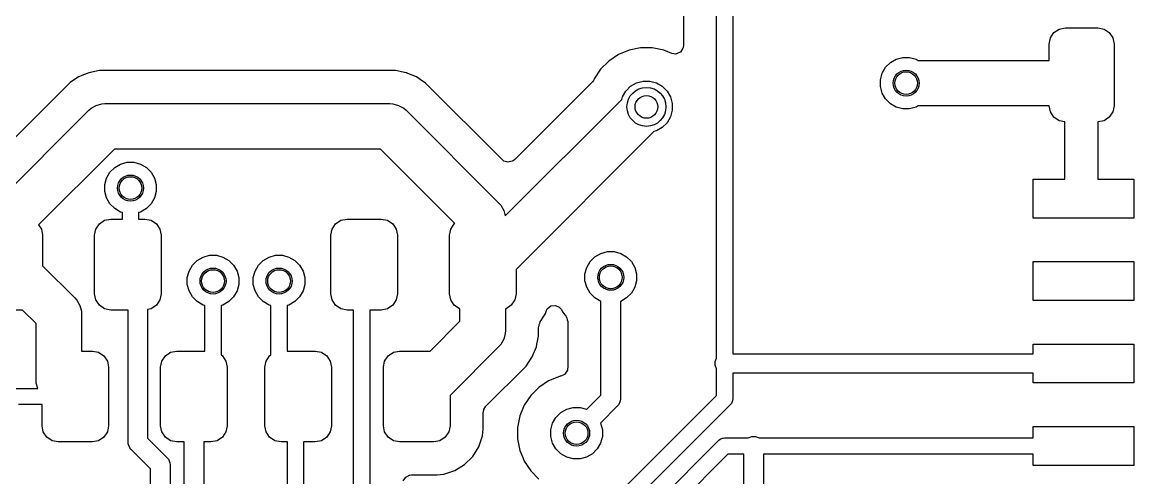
# Model space of a CAD drawing. Header units: inches. Extents: x -2.18 to 1.8, y 0.44 to 2.81.
# Drawn here: x -0.296 to 0.378, y 2.126 to 2.402 of the extents above; entities that cross this region are included whole.
import ezdxf

# ---------------------------------------------------------------- set-up
doc = ezdxf.new("R2010")
doc.units = ezdxf.units.IN
doc.header["$MEASUREMENT"] = 0
doc.layers.add('BLACK', color=250, linetype='CONTINUOUS')

msp = doc.modelspace()

# ---------------------------------------------------------------- linework, layer by layer
at = {"layer": 'BLACK', "linetype": 'CONTINUOUS'}
for p, q in [((0.12508, 2.19833), (0.12508, 2.43128)), ((0.13492, 2.43128), (0.13492, 2.20091)), ((0.10506, 2.41805), (0.10506, 2.38803)), ((0.3295, 2.39566), (0.33269, 2.39779)), ((0.33269, 2.39779), (0.33646, 2.39854)), ((0.33646, 2.39854), (0.35614, 2.39854)), ((0.35614, 2.39854), (0.35991, 2.39779)), ((0.35991, 2.39779), (0.3631, 2.39566)), ((0.32661, 2.3887), (0.32736, 2.39247)), ((0.32736, 2.39247), (0.3295, 2.39566)), ((0.3631, 2.39566), (0.36524, 2.39247)), ((0.36524, 2.39247), (0.36598, 2.3887)), ((0.0722, 2.38498), (0.0657, 2.38229)), ((0.07221, 2.38498), (0.0722, 2.38498)), ((0.07911, 2.38636), (0.07221, 2.38498)), ((0.07912, 2.38636), (0.07911, 2.38636)), ((0.07911, 2.38636), (0.07911, 2.38636)), ((0.08616, 2.38636), (0.07912, 2.38636)), ((0.09307, 2.38498), (0.08616, 2.38636)), ((0.08616, 2.38636), (0.08616, 2.38636)), ((0.08616, 2.38636), (0.08616, 2.38636)), ((0.09795, 2.38296), (0.09307, 2.38498)), ((0.09307, 2.38498), (0.09307, 2.38498)), ((0.10471, 2.38613), (0.10322, 2.38381)), ((0.10486, 2.38665), (0.10471, 2.38613)), ((0.10506, 2.38803), (0.10486, 2.38665)), ((0.32661, 2.37878), (0.32661, 2.3887)), ((0.36598, 2.3887), (0.36598, 2.3513)), ((0.05984, 2.37837), (0.05486, 2.37339)), ((0.06569, 2.38229), (0.05984, 2.37837)), ((0.0657, 2.38229), (0.06569, 2.38229)), ((0.0657, 2.38229), (0.0657, 2.38229)), ((0.10051, 2.38264), (0.09795, 2.38296)), ((0.10072, 2.38267), (0.10051, 2.38264)), ((0.10322, 2.38381), (0.10072, 2.38267)), ((0.10072, 2.38267), (0.10072, 2.38267)), ((0.23041, 2.37749), (0.23397, 2.37955)), ((0.23397, 2.37955), (0.23794, 2.38061)), ((0.23794, 2.38061), (0.24206, 2.38061)), ((0.24206, 2.38061), (0.24603, 2.37955)), ((0.24603, 2.37955), (0.24736, 2.37878)), ((0.24736, 2.37878), (0.32661, 2.37878)), ((-0.25627, 2.3709), (-0.25942, 2.36959)), ((-0.25535, 2.37128), (-0.25627, 2.3709)), ((-0.25627, 2.3709), (-0.25627, 2.3709)), ((-0.24882, 2.37258), (-0.25535, 2.37128)), ((-0.25535, 2.37128), (-0.25535, 2.37128)), ((-0.24216, 2.37258), (-0.24882, 2.37258)), ((-0.24882, 2.37258), (-0.24882, 2.37258)), ((-0.24882, 2.37258), (-0.24882, 2.37258)), ((-0.06947, 2.37258), (-0.24216, 2.37258)), ((-0.06294, 2.37128), (-0.06947, 2.37258)), ((-0.06947, 2.37258), (-0.06947, 2.37258)), ((-0.06947, 2.37258), (-0.06947, 2.37258)), ((-0.06261, 2.37115), (-0.06294, 2.37128)), ((-0.06294, 2.37128), (-0.06294, 2.37128)), ((-0.06229, 2.37101), (-0.06261, 2.37115)), ((-0.06261, 2.37115), (-0.06261, 2.37115)), ((-0.06202, 2.3709), (-0.06229, 2.37101)), ((-0.05679, 2.36873), (-0.06202, 2.3709)), ((0.05486, 2.37339), (0.05094, 2.36753)), ((0.05486, 2.37339), (0.05486, 2.37339)), ((0.22439, 2.36706), (0.22545, 2.37103)), ((0.22545, 2.37103), (0.22751, 2.37459)), ((0.22751, 2.37459), (0.23041, 2.37749)), ((-0.26704, 2.36503), (-0.32497, 2.3071)), ((-0.26647, 2.36541), (-0.26704, 2.36503)), ((-0.26704, 2.36503), (-0.26704, 2.36503)), ((-0.26704, 2.36503), (-0.26704, 2.36503)), ((-0.26146, 2.36876), (-0.26647, 2.36541)), ((-0.26647, 2.36541), (-0.26647, 2.36541)), ((-0.26128, 2.36882), (-0.26146, 2.36876)), ((-0.25942, 2.36959), (-0.26128, 2.36882)), ((-0.0531, 2.36627), (-0.05679, 2.36873)), ((-0.05679, 2.36873), (-0.05679, 2.36873)), ((-0.05208, 2.36559), (-0.0531, 2.36627)), ((-0.05125, 2.36503), (-0.05208, 2.36559)), ((-0.00481, 2.31859), (-0.05125, 2.36503)), ((-0.05125, 2.36503), (-0.05125, 2.36503)), ((0.04932, 2.36507), (0.00296, 2.31872)), ((0.04993, 2.36581), (0.04932, 2.36507)), ((0.05045, 2.3666), (0.04993, 2.36581)), ((0.0509, 2.36744), (0.05045, 2.3666)), ((0.05094, 2.36753), (0.0509, 2.36744)), ((0.05094, 2.36753), (0.05094, 2.36753)), ((0.07305, 2.36308), (0.07661, 2.36514)), ((0.07661, 2.36514), (0.08058, 2.3662)), ((0.08058, 2.3662), (0.08469, 2.3662)), ((0.08469, 2.3662), (0.08866, 2.36514)), ((0.08866, 2.36514), (0.09222, 2.36308)), ((0.22439, 2.36294), (0.22439, 2.36706)), ((0.06809, 2.35662), (0.07014, 2.36018)), ((0.07014, 2.36018), (0.07305, 2.36308)), ((0.09222, 2.36308), (0.09513, 2.36018)), ((0.09513, 2.36018), (0.09719, 2.35662)), ((0.22545, 2.35897), (0.22439, 2.36294)), ((0.22751, 2.35541), (0.22545, 2.35897)), ((-0.25388, 2.34971), (-0.25077, 2.35151)), ((-0.25077, 2.35151), (-0.24729, 2.35244)), ((-0.24729, 2.35244), (-0.24549, 2.35256)), ((-0.24549, 2.35256), (-0.0728, 2.35256)), ((-0.0728, 2.35256), (-0.071, 2.35244)), ((-0.071, 2.35244), (-0.06752, 2.35151)), ((-0.06752, 2.35151), (-0.06441, 2.34971)), ((-0.00295, 2.28449), (0.06769, 2.35513)), ((0.06769, 2.35513), (0.06809, 2.35662)), ((0.09719, 2.35662), (0.09825, 2.35265)), ((0.09825, 2.35265), (0.09825, 2.34854)), ((0.23041, 2.35251), (0.22751, 2.35541)), ((0.23397, 2.35045), (0.23041, 2.35251)), ((0.24736, 2.35122), (0.24603, 2.35045)), ((0.32663, 2.35122), (0.24736, 2.35122)), ((0.32736, 2.34753), (0.32663, 2.35122)), ((0.36598, 2.3513), (0.36524, 2.34753)), ((-0.31317, 2.29059), (-0.25524, 2.34852)), ((-0.25524, 2.34852), (-0.25388, 2.34971)), ((-0.06441, 2.34971), (-0.06305, 2.34852)), ((-0.06305, 2.34852), (-0.00683, 2.2923)), ((0.09719, 2.34456), (0.09513, 2.341)), ((0.09825, 2.34854), (0.09719, 2.34456)), ((0.23794, 2.34939), (0.23397, 2.35045)), ((0.24206, 2.34939), (0.23794, 2.34939)), ((0.24603, 2.35045), (0.24206, 2.34939)), ((0.3295, 2.34434), (0.32736, 2.34753)), ((0.33269, 2.34221), (0.3295, 2.34434)), ((0.3631, 2.34434), (0.35991, 2.34221)), ((0.36524, 2.34753), (0.3631, 2.34434)), ((0.09222, 2.3381), (0.08866, 2.33604)), ((0.09513, 2.341), (0.09222, 2.3381)), ((0.3362, 2.34151), (0.33269, 2.34221)), ((0.3362, 2.30681), (0.3362, 2.34151)), ((0.35991, 2.34221), (0.3562, 2.34147)), ((0.3562, 2.34147), (0.3562, 2.30681)), ((0.08718, 2.33564), (0.0036, 2.25207)), ((0.08866, 2.33604), (0.08718, 2.33564)), ((-0.23978, 2.325), (-0.28572, 2.27906)), ((-0.0785, 2.325), (-0.23978, 2.325)), ((-0.03346, 2.27995), (-0.0785, 2.325)), ((-0.23603, 2.31593), (-0.23206, 2.31699)), ((-0.23206, 2.31699), (-0.22794, 2.31699)), ((-0.22794, 2.31699), (-0.22397, 2.31593)), ((-0.00399, 2.31794), (-0.00481, 2.31859)), ((-0.00374, 2.31777), (-0.00399, 2.31794)), ((-0.00145, 2.31701), (-0.00374, 2.31777)), ((-0.00138, 2.317), (-0.00145, 2.31701)), ((0.00131, 2.31759), (-0.00138, 2.317)), ((0.00185, 2.31788), (0.00131, 2.31759)), ((0.00296, 2.31872), (0.00185, 2.31788)), ((-0.24455, 2.3074), (-0.24249, 2.31096)), ((-0.24249, 2.31096), (-0.23959, 2.31387)), ((-0.23959, 2.31387), (-0.23603, 2.31593)), ((-0.22397, 2.31593), (-0.22041, 2.31387)), ((-0.22041, 2.31387), (-0.21751, 2.31096)), ((-0.21751, 2.31096), (-0.21545, 2.3074)), ((-0.24561, 2.30343), (-0.24455, 2.3074)), ((-0.21545, 2.3074), (-0.21439, 2.30343)), ((0.31689, 2.28319), (0.31689, 2.30681)), ((0.31689, 2.30681), (0.3362, 2.30681)), ((0.3562, 2.30681), (0.37791, 2.30681)), ((0.37791, 2.30681), (0.37791, 2.28319)), ((-0.24561, 2.29932), (-0.24561, 2.30343)), ((-0.24455, 2.29535), (-0.24561, 2.29932)), ((-0.21439, 2.29932), (-0.21545, 2.29535)), ((-0.21439, 2.30343), (-0.21439, 2.29932)), ((-0.24249, 2.29179), (-0.24455, 2.29535)), ((-0.23959, 2.28888), (-0.24249, 2.29179)), ((-0.21751, 2.29179), (-0.22041, 2.28888)), ((-0.21545, 2.29535), (-0.21751, 2.29179)), ((-0.00683, 2.2923), (-0.00564, 2.29095)), ((-0.00564, 2.29095), (-0.00384, 2.28783)), ((-0.23603, 2.28683), (-0.23959, 2.28888)), ((-0.23492, 2.28653), (-0.23603, 2.28683)), ((-0.23492, 2.28256), (-0.23492, 2.28653)), ((-0.22397, 2.28683), (-0.22508, 2.28653)), ((-0.22508, 2.28653), (-0.22508, 2.28256)), ((-0.22041, 2.28888), (-0.22397, 2.28683)), ((-0.00384, 2.28783), (-0.00295, 2.28449)), ((-0.28572, 2.27906), (-0.284, 2.27648)), ((-0.251, 2.27648), (-0.24887, 2.27968)), ((-0.24887, 2.27968), (-0.24568, 2.28181)), ((-0.24568, 2.28181), (-0.24191, 2.28256)), ((-0.24191, 2.28256), (-0.23492, 2.28256)), ((-0.22508, 2.28256), (-0.22124, 2.28256)), ((-0.22124, 2.28256), (-0.21747, 2.28181)), ((-0.21747, 2.28181), (-0.21428, 2.27968)), ((-0.21428, 2.27968), (-0.21215, 2.27648)), ((-0.10785, 2.27648), (-0.10572, 2.27968)), ((-0.10572, 2.27968), (-0.10253, 2.28181)), ((-0.10253, 2.28181), (-0.09876, 2.28256)), ((-0.09876, 2.28256), (-0.07809, 2.28256)), ((-0.07809, 2.28256), (-0.07432, 2.28181)), ((-0.07432, 2.28181), (-0.07113, 2.27968)), ((-0.07113, 2.27968), (-0.069, 2.27648)), ((-0.036, 2.27648), (-0.03387, 2.27968)), ((-0.03387, 2.27968), (-0.03346, 2.27995)), ((0.37791, 2.28319), (0.31689, 2.28319)), ((-0.284, 2.27648), (-0.28325, 2.27272)), ((-0.28325, 2.27272), (-0.28325, 2.25431)), ((-0.25175, 2.27272), (-0.251, 2.27648)), ((-0.25175, 2.23728), (-0.25175, 2.27272)), ((-0.21215, 2.27648), (-0.2114, 2.27272)), ((-0.2114, 2.27272), (-0.2114, 2.23728)), ((-0.1086, 2.27272), (-0.10785, 2.27648)), ((-0.1086, 2.23728), (-0.1086, 2.27272)), ((-0.069, 2.27648), (-0.06825, 2.27272)), ((-0.06825, 2.27272), (-0.06825, 2.23728)), ((-0.03675, 2.27272), (-0.036, 2.27648)), ((-0.03675, 2.23728), (-0.03675, 2.27272)), ((-0.19249, 2.25459), (-0.18959, 2.25749)), ((-0.18959, 2.25749), (-0.18603, 2.25955)), ((-0.18603, 2.25955), (-0.18206, 2.26061)), ((-0.18206, 2.26061), (-0.17794, 2.26061)), ((-0.17794, 2.26061), (-0.17397, 2.25955)), ((-0.17397, 2.25955), (-0.17041, 2.25749)), ((-0.17041, 2.25749), (-0.16751, 2.25459)), ((-0.15249, 2.25459), (-0.14959, 2.25749)), ((-0.14959, 2.25749), (-0.14603, 2.25955)), ((-0.14603, 2.25955), (-0.14206, 2.26061)), ((-0.14206, 2.26061), (-0.13794, 2.26061)), ((-0.13794, 2.26061), (-0.13397, 2.25955)), ((-0.13397, 2.25955), (-0.13041, 2.25749)), ((-0.13041, 2.25749), (-0.12751, 2.25459)), ((0.04643, 2.25327), (0.04849, 2.25683)), ((0.04849, 2.25683), (0.0514, 2.25974)), ((0.0514, 2.25974), (0.05496, 2.26179)), ((0.05496, 2.26179), (0.05893, 2.26286)), ((0.05893, 2.26286), (0.06304, 2.26286)), ((0.06304, 2.26286), (0.06701, 2.26179)), ((0.06701, 2.26179), (0.07057, 2.25974)), ((0.07057, 2.25974), (0.07348, 2.25683)), ((0.07348, 2.25683), (0.07553, 2.25327)), ((0.31689, 2.23319), (0.31689, 2.25681)), ((0.31689, 2.25681), (0.37791, 2.25681)), ((0.37791, 2.25681), (0.37791, 2.23319)), ((-0.28325, 2.25431), (-0.26366, 2.23472)), ((-0.19561, 2.24706), (-0.19455, 2.25103)), ((-0.19455, 2.25103), (-0.19249, 2.25459)), ((-0.16751, 2.25459), (-0.16545, 2.25103)), ((-0.16545, 2.25103), (-0.16439, 2.24706)), ((-0.15561, 2.24706), (-0.15455, 2.25103)), ((-0.15455, 2.25103), (-0.15249, 2.25459)), ((-0.12751, 2.25459), (-0.12545, 2.25103)), ((-0.12545, 2.25103), (-0.12439, 2.24706)), ((0.0036, 2.25207), (0.0036, 2.23728)), ((0.04537, 2.2493), (0.04643, 2.25327)), ((0.07553, 2.25327), (0.0766, 2.2493)), ((-0.19561, 2.24294), (-0.19561, 2.24706)), ((-0.19455, 2.23897), (-0.19561, 2.24294)), ((-0.16439, 2.24294), (-0.16545, 2.23897)), ((-0.16439, 2.24706), (-0.16439, 2.24294)), ((-0.15561, 2.24294), (-0.15561, 2.24706)), ((-0.15455, 2.23897), (-0.15561, 2.24294)), ((-0.12439, 2.24294), (-0.12545, 2.23897)), ((-0.12439, 2.24706), (-0.12439, 2.24294)), ((0.04537, 2.24519), (0.04537, 2.2493)), ((0.04643, 2.24122), (0.04537, 2.24519)), ((0.0766, 2.24519), (0.07553, 2.24122)), ((0.0766, 2.2493), (0.0766, 2.24519)), ((-0.251, 2.23352), (-0.25175, 2.23728)), ((-0.2114, 2.23728), (-0.21215, 2.23352)), ((-0.19249, 2.23541), (-0.19455, 2.23897)), ((-0.16545, 2.23897), (-0.16751, 2.23541)), ((-0.15249, 2.23541), (-0.15455, 2.23897)), ((-0.12545, 2.23897), (-0.12751, 2.23541)), ((-0.10785, 2.23352), (-0.1086, 2.23728)), ((-0.06825, 2.23728), (-0.069, 2.23352)), ((-0.036, 2.23352), (-0.03675, 2.23728)), ((0.0036, 2.23728), (0.00285, 2.23352)), ((0.04849, 2.23766), (0.04643, 2.24122)), ((0.0514, 2.23475), (0.04849, 2.23766)), ((0.07348, 2.23766), (0.07057, 2.23475)), ((0.07553, 2.24122), (0.07348, 2.23766)), ((-0.26366, 2.23472), (-0.26247, 2.23337)), ((-0.26247, 2.23337), (-0.26067, 2.23025)), ((-0.26067, 2.23025), (-0.25974, 2.22678)), ((-0.24887, 2.23032), (-0.251, 2.23352)), ((-0.24568, 2.22819), (-0.24887, 2.23032)), ((-0.21428, 2.23032), (-0.21747, 2.22819)), ((-0.21215, 2.23352), (-0.21428, 2.23032)), ((-0.18959, 2.23251), (-0.19249, 2.23541)), ((-0.18603, 2.23045), (-0.18959, 2.23251)), ((-0.18492, 2.23015), (-0.18603, 2.23045)), ((-0.18492, 2.20256), (-0.18492, 2.23015)), ((-0.17397, 2.23045), (-0.17508, 2.23015)), ((-0.17508, 2.23015), (-0.17508, 2.20021)), ((-0.17041, 2.23251), (-0.17397, 2.23045)), ((-0.16751, 2.23541), (-0.17041, 2.23251)), ((-0.14959, 2.23251), (-0.15249, 2.23541)), ((-0.14603, 2.23045), (-0.14959, 2.23251)), ((-0.14492, 2.23015), (-0.14603, 2.23045)), ((-0.14492, 2.20021), (-0.14492, 2.23015)), ((-0.13397, 2.23045), (-0.13508, 2.23015)), ((-0.13508, 2.23015), (-0.13508, 2.20256)), ((-0.13041, 2.23251), (-0.13397, 2.23045)), ((-0.12751, 2.23541), (-0.13041, 2.23251)), ((-0.10572, 2.23032), (-0.10785, 2.23352)), ((-0.10253, 2.22819), (-0.10572, 2.23032)), ((-0.07113, 2.23032), (-0.07432, 2.22819)), ((-0.069, 2.23352), (-0.07113, 2.23032)), ((-0.03387, 2.23032), (-0.036, 2.23352)), ((-0.03068, 2.22819), (-0.03387, 2.23032)), ((0.00072, 2.23032), (-0.00247, 2.22819)), ((0.00285, 2.23352), (0.00072, 2.23032)), ((0.02255, 2.22818), (0.02469, 2.22991)), ((0.02469, 2.22991), (0.02743, 2.23021)), ((0.02743, 2.23021), (0.0298, 2.22906)), ((0.05496, 2.23269), (0.0514, 2.23475)), ((0.05508, 2.23266), (0.05496, 2.23269)), ((0.05508, 2.17587), (0.05508, 2.23266)), ((0.06701, 2.23269), (0.06689, 2.23266)), ((0.06689, 2.23266), (0.06689, 2.17343)), ((0.07057, 2.23475), (0.06701, 2.23269)), ((0.37791, 2.23319), (0.31689, 2.23319)), ((-0.29535, 2.22744), (-0.31376, 2.22744)), ((-0.28719, 2.21927), (-0.29535, 2.22744)), ((-0.25974, 2.22678), (-0.25963, 2.22498)), ((-0.25963, 2.22498), (-0.25963, 2.20256)), ((-0.24191, 2.22744), (-0.24568, 2.22819)), ((-0.23144, 2.22744), (-0.24191, 2.22744)), ((-0.23144, 2.14723), (-0.23144, 2.22744)), ((-0.21747, 2.22819), (-0.21963, 2.22776)), ((-0.21963, 2.22776), (-0.21963, 2.14967)), ((-0.09876, 2.22744), (-0.10253, 2.22819)), ((-0.09492, 2.22744), (-0.09876, 2.22744)), ((-0.09492, 2.07704), (-0.09492, 2.22744)), ((-0.07809, 2.22744), (-0.08508, 2.22744)), ((-0.08508, 2.22744), (-0.08508, 2.075)), ((-0.07432, 2.22819), (-0.07809, 2.22744)), ((-0.03035, 2.22813), (-0.03068, 2.22819)), ((-0.03035, 2.22071), (-0.03035, 2.22813)), ((-0.00247, 2.22819), (-0.0028, 2.22813)), ((-0.0028, 2.22813), (-0.0028, 2.215)), ((0.01831, 2.2202), (0.02089, 2.22439)), ((0.02089, 2.22439), (0.02099, 2.22453)), ((0.02099, 2.22453), (0.02103, 2.2246)), ((0.02103, 2.2246), (0.02103, 2.22461)), ((0.02103, 2.22461), (0.02104, 2.22461)), ((0.02104, 2.22461), (0.0211, 2.22472)), ((0.0211, 2.22472), (0.02147, 2.22532)), ((0.02146, 2.22536), (0.02232, 2.22784)), ((0.02147, 2.22532), (0.02146, 2.22536)), ((0.02232, 2.22784), (0.02255, 2.22818)), ((0.0298, 2.22906), (0.03009, 2.2288)), ((0.03009, 2.2288), (0.03093, 2.22785)), ((0.03093, 2.22785), (0.03202, 2.2262)), ((0.03202, 2.2262), (0.0332, 2.22444)), ((0.0332, 2.22444), (0.0332, 2.22444)), ((0.0332, 2.22444), (0.0332, 2.22444)), ((0.0332, 2.22444), (0.03335, 2.22426)), ((0.03335, 2.22426), (0.03334, 2.22424)), ((0.03334, 2.22424), (0.03397, 2.2234)), ((0.03397, 2.2234), (0.03423, 2.22292)), ((0.03423, 2.22292), (0.03423, 2.22292)), ((0.03423, 2.22292), (0.03423, 2.22292)), ((0.03423, 2.22292), (0.03433, 2.22275)), ((0.03433, 2.22275), (0.03465, 2.22157)), ((-0.28719, 2.18498), (-0.28719, 2.21927)), ((-0.0485, 2.20256), (-0.03035, 2.22071)), ((0.01722, 2.21638), (0.01741, 2.21771)), ((0.01722, 2.21167), (0.01722, 2.21638)), ((0.01741, 2.21771), (0.01752, 2.2181)), ((0.01752, 2.2181), (0.01753, 2.2181)), ((0.01753, 2.2181), (0.01769, 2.21864)), ((0.01767, 2.21865), (0.01777, 2.21897)), ((0.01769, 2.21864), (0.01767, 2.21865)), ((0.01777, 2.21897), (0.01782, 2.2191)), ((0.01782, 2.2191), (0.01783, 2.21913)), ((0.01783, 2.21913), (0.01793, 2.21934)), ((0.01793, 2.21934), (0.01831, 2.2202)), ((0.03465, 2.22157), (0.03505, 2.22042)), ((0.03505, 2.22042), (0.03506, 2.22019)), ((0.03506, 2.22019), (0.03506, 2.19289)), ((-0.00384, 2.20973), (-0.00564, 2.20661)), ((-0.00291, 2.2132), (-0.00384, 2.20973)), ((-0.0028, 2.215), (-0.00291, 2.2132)), ((0.01659, 2.2085), (0.017, 2.21055)), ((0.017, 2.21055), (0.01722, 2.21167)), ((-0.25963, 2.20256), (-0.25309, 2.20256)), ((-0.25309, 2.20256), (-0.24932, 2.20181)), ((-0.20568, 2.20181), (-0.20191, 2.20256)), ((-0.20191, 2.20256), (-0.18492, 2.20256)), ((-0.13508, 2.20256), (-0.11809, 2.20256)), ((-0.11809, 2.20256), (-0.11432, 2.20181)), ((-0.07068, 2.20181), (-0.06691, 2.20256)), ((-0.06691, 2.20256), (-0.0485, 2.20256)), ((-0.00683, 2.20526), (-0.0364, 2.17569)), ((-0.00564, 2.20661), (-0.00683, 2.20526)), ((0.01338, 2.19899), (0.01593, 2.20514)), ((0.01593, 2.20514), (0.01647, 2.20789)), ((0.01647, 2.20789), (0.01655, 2.20829)), ((0.01655, 2.20829), (0.01659, 2.2085)), ((0.01655, 2.20829), (0.01655, 2.20829)), ((0.31689, 2.20091), (0.31689, 2.20681)), ((0.31689, 2.20681), (0.37791, 2.20681)), ((0.37791, 2.20681), (0.37791, 2.18319)), ((-0.24932, 2.20181), (-0.24613, 2.19968)), ((-0.24613, 2.19968), (-0.244, 2.19648)), ((-0.244, 2.19648), (-0.24325, 2.19272)), ((-0.21175, 2.19272), (-0.211, 2.19648)), ((-0.211, 2.19648), (-0.20887, 2.19968)), ((-0.20887, 2.19968), (-0.20568, 2.20181)), ((-0.17508, 2.20021), (-0.17428, 2.19968)), ((-0.17428, 2.19968), (-0.17215, 2.19648)), ((-0.17215, 2.19648), (-0.1714, 2.19272)), ((-0.1486, 2.19272), (-0.14785, 2.19648)), ((-0.14785, 2.19648), (-0.14572, 2.19968)), ((-0.14572, 2.19968), (-0.14492, 2.20021)), ((-0.11432, 2.20181), (-0.11113, 2.19968)), ((-0.11113, 2.19968), (-0.109, 2.19648)), ((-0.109, 2.19648), (-0.10825, 2.19272)), ((-0.07675, 2.19272), (-0.076, 2.19648)), ((-0.076, 2.19648), (-0.07387, 2.19968)), ((-0.07387, 2.19968), (-0.07068, 2.20181)), ((0.0101, 2.19409), (0.01338, 2.19899)), ((0.12421, 2.19623), (0.12508, 2.19833)), ((0.12421, 2.19393), (0.12421, 2.19623)), ((0.13492, 2.20091), (0.31689, 2.20091)), ((-0.24325, 2.19272), (-0.24325, 2.15728)), ((-0.21175, 2.15728), (-0.21175, 2.19272)), ((-0.1714, 2.19272), (-0.1714, 2.15728)), ((-0.1486, 2.15728), (-0.1486, 2.19272)), ((-0.10825, 2.19272), (-0.10825, 2.15728)), ((-0.07675, 2.15728), (-0.07675, 2.19272)), ((-0.01466, 2.16912), (0.00968, 2.19345)), ((0.00968, 2.19345), (0.0101, 2.19409)), ((0.03469, 2.19092), (0.0332, 2.18861)), ((0.03486, 2.19151), (0.03469, 2.19092)), ((0.03506, 2.19289), (0.03486, 2.19151)), ((0.12508, 2.19182), (0.12421, 2.19393)), ((0.12508, 2.17558), (0.12508, 2.19182)), ((0.31689, 2.18909), (0.13492, 2.18909)), ((0.13492, 2.18909), (0.13492, 2.17354)), ((0.31689, 2.18319), (0.31689, 2.18909)), ((-0.28707, 2.18318), (-0.28719, 2.18498)), ((-0.28619, 2.17992), (-0.28707, 2.18318)), ((0.02337, 2.18445), (0.01751, 2.18054)), ((0.02988, 2.18715), (0.02337, 2.18445)), ((0.02337, 2.18445), (0.02337, 2.18445)), ((0.02337, 2.18445), (0.02337, 2.18445)), ((0.03039, 2.18725), (0.02988, 2.18715)), ((0.02988, 2.18715), (0.02988, 2.18715)), ((0.03074, 2.18732), (0.03039, 2.18725)), ((0.03298, 2.18842), (0.03074, 2.18732)), ((0.0332, 2.18861), (0.03298, 2.18842)), ((0.37791, 2.18319), (0.31689, 2.18319)), ((-0.3, 2.17992), (-0.28619, 2.17992)), ((-0.15065, 1.89986), (0.12508, 2.17558)), ((-0.0364, 2.17569), (-0.0364, 2.15728)), ((0.01253, 2.17556), (0.00862, 2.1697)), ((0.01751, 2.18054), (0.01253, 2.17556)), ((0.04645, 2.16724), (0.05508, 2.17587)), ((-0.2836, 2.17008), (-0.29796, 2.17008)), ((-0.2836, 2.15728), (-0.2836, 2.17008)), ((0.13348, 2.17006), (-0.14506, 1.89152)), ((-0.01589, 2.16704), (-0.01466, 2.16912)), ((0.00862, 2.1697), (0.00592, 2.16319)), ((0.00862, 2.1697), (0.00862, 2.1697)), ((0.00862, 2.1697), (0.00862, 2.1697)), ((0.06516, 2.16925), (0.0548, 2.15889)), ((0.06589, 2.17014), (0.06516, 2.16925)), ((0.06653, 2.17168), (0.06589, 2.17014)), ((0.06678, 2.17227), (0.06653, 2.17168)), ((0.06689, 2.17343), (0.06678, 2.17227)), ((0.13409, 2.17081), (0.13348, 2.17006)), ((0.1347, 2.17227), (0.13409, 2.17081)), ((0.13409, 2.17081), (0.13409, 2.17081)), ((0.13483, 2.17258), (0.1347, 2.17227)), ((0.13492, 2.17354), (0.13483, 2.17258)), ((0.13483, 2.17258), (0.13483, 2.17258)), ((-0.01638, 2.16467), (-0.01618, 2.16605)), ((-0.01638, 2.15529), (-0.01638, 2.16467)), ((-0.01618, 2.16605), (-0.01597, 2.16676)), ((-0.01597, 2.16676), (-0.01589, 2.16704)), ((0.00592, 2.16319), (0.00455, 2.15628)), ((0.00592, 2.16319), (0.00592, 2.16319)), ((0.02577, 2.15878), (0.02782, 2.16234)), ((0.02782, 2.16234), (0.03073, 2.16525)), ((0.03073, 2.16525), (0.03429, 2.16731)), ((0.03429, 2.16731), (0.03826, 2.16837)), ((0.03826, 2.16837), (0.04237, 2.16837)), ((0.04237, 2.16837), (0.04634, 2.16731)), ((0.04634, 2.16731), (0.04645, 2.16724)), ((-0.28285, 2.15352), (-0.2836, 2.15728)), ((-0.24325, 2.15728), (-0.244, 2.15352)), ((-0.211, 2.15352), (-0.21175, 2.15728)), ((-0.1714, 2.15728), (-0.17215, 2.15352)), ((-0.14785, 2.15352), (-0.1486, 2.15728)), ((-0.10825, 2.15728), (-0.109, 2.15352)), ((-0.076, 2.15352), (-0.07675, 2.15728)), ((-0.0364, 2.15728), (-0.03715, 2.15352)), ((-0.0168, 2.1512), (-0.01638, 2.15529)), ((0.00455, 2.15628), (0.00455, 2.15628)), ((0.00455, 2.15628), (0.00455, 2.14923)), ((0.0247, 2.15481), (0.02577, 2.15878)), ((0.0548, 2.15889), (0.05486, 2.15878)), ((0.05486, 2.15878), (0.05593, 2.15481)), ((0.31689, 2.14992), (0.31689, 2.15681)), ((0.31689, 2.15681), (0.37791, 2.15681)), ((0.37791, 2.15681), (0.37791, 2.13319)), ((-0.28072, 2.15032), (-0.28285, 2.15352)), ((-0.27753, 2.14819), (-0.28072, 2.15032)), ((-0.24613, 2.15032), (-0.24932, 2.14819)), ((-0.244, 2.15352), (-0.24613, 2.15032)), ((-0.21963, 2.14967), (-0.20779, 2.13784)), ((-0.20887, 2.15032), (-0.211, 2.15352)), ((-0.20568, 2.14819), (-0.20887, 2.15032)), ((-0.17428, 2.15032), (-0.17747, 2.14819)), ((-0.17215, 2.15352), (-0.17428, 2.15032)), ((-0.14572, 2.15032), (-0.14785, 2.15352)), ((-0.14253, 2.14819), (-0.14572, 2.15032)), ((-0.11113, 2.15032), (-0.11432, 2.14819)), ((-0.109, 2.15352), (-0.11113, 2.15032)), ((-0.07387, 2.15032), (-0.076, 2.15352)), ((-0.07068, 2.14819), (-0.07387, 2.15032)), ((-0.03928, 2.15032), (-0.04247, 2.14819)), ((-0.03715, 2.15352), (-0.03928, 2.15032)), ((-0.01899, 2.14458), (-0.0168, 2.1512)), ((0.00455, 2.14923), (0.00455, 2.14923)), ((0.00455, 2.14923), (0.00455, 2.14923)), ((0.00455, 2.14923), (0.00592, 2.14235)), ((0.0247, 2.1507), (0.0247, 2.15481)), ((0.02577, 2.14673), (0.0247, 2.1507)), ((0.05593, 2.1507), (0.05486, 2.14673)), ((0.05593, 2.15481), (0.05593, 2.1507)), ((0.12652, 2.14848), (0.12727, 2.14909)), ((0.12727, 2.14909), (0.12874, 2.1497)), ((0.12727, 2.14909), (0.12727, 2.14909)), ((0.12874, 2.1497), (0.12904, 2.14983)), ((0.12904, 2.14983), (0.13, 2.14992)), ((0.12904, 2.14983), (0.12904, 2.14983)), ((0.13, 2.14992), (0.14434, 2.14992)), ((0.14434, 2.14992), (0.14645, 2.15079)), ((0.14645, 2.15079), (0.14875, 2.15079)), ((0.14875, 2.15079), (0.15085, 2.14992)), ((0.15085, 2.14992), (0.31689, 2.14992)), ((-0.27376, 2.14744), (-0.27753, 2.14819)), ((-0.25309, 2.14744), (-0.27376, 2.14744)), ((-0.24932, 2.14819), (-0.25309, 2.14744)), ((-0.23132, 2.14607), (-0.23144, 2.14723)), ((-0.23125, 2.14591), (-0.23132, 2.14607)), ((-0.23044, 2.14395), (-0.23125, 2.14591)), ((-0.22971, 2.14305), (-0.23044, 2.14395)), ((-0.21787, 2.13122), (-0.22971, 2.14305)), ((-0.20191, 2.14744), (-0.20568, 2.14819)), ((-0.19748, 2.14744), (-0.20191, 2.14744)), ((-0.19748, 2.0574), (-0.19748, 2.14744)), ((-0.18124, 2.14744), (-0.18567, 2.14744)), ((-0.18567, 2.14744), (-0.18567, 2.05496)), ((-0.17747, 2.14819), (-0.18124, 2.14744)), ((-0.13876, 2.14744), (-0.14253, 2.14819)), ((-0.13492, 2.14744), (-0.13876, 2.14744)), ((-0.13492, 2.07704), (-0.13492, 2.14744)), ((-0.11809, 2.14744), (-0.12508, 2.14744)), ((-0.12508, 2.14744), (-0.12508, 2.075)), ((-0.11432, 2.14819), (-0.11809, 2.14744)), ((-0.07348, 1.94848), (0.12652, 2.14848)), ((-0.06691, 2.14744), (-0.07068, 2.14819)), ((-0.04624, 2.14744), (-0.06691, 2.14744)), ((-0.04247, 2.14819), (-0.04624, 2.14744)), ((-0.02266, 2.13864), (-0.01899, 2.14458)), ((0.00592, 2.14235), (0.00592, 2.14232)), ((0.00592, 2.14232), (0.00592, 2.14232)), ((0.00592, 2.14232), (0.00771, 2.13801)), ((0.02782, 2.14317), (0.02577, 2.14673)), ((0.03073, 2.14026), (0.02782, 2.14317)), ((0.05281, 2.14317), (0.0499, 2.14026)), ((0.05486, 2.14673), (0.05281, 2.14317)), ((-0.20779, 2.13784), (-0.20706, 2.13694)), ((-0.20706, 2.13694), (-0.20666, 2.13599)), ((-0.20666, 2.13599), (-0.20617, 2.13481)), ((0.13204, 2.14008), (-0.06508, 1.94296)), ((-0.02759, 2.1337), (-0.02266, 2.13864)), ((0.00771, 2.13801), (0.00862, 2.13581)), ((0.00862, 2.13581), (0.00862, 2.13581)), ((0.00862, 2.13581), (0.00862, 2.13581)), ((0.00862, 2.13581), (0.01253, 2.12996)), ((0.03429, 2.13821), (0.03073, 2.14026)), ((0.03826, 2.13714), (0.03429, 2.13821)), ((0.04237, 2.13714), (0.03826, 2.13714)), ((0.04634, 2.13821), (0.04237, 2.13714)), ((0.0499, 2.14026), (0.04634, 2.13821)), ((0.14169, 2.14008), (0.13204, 2.14008)), ((0.14169, 2.11616), (0.14169, 2.14008)), ((0.31689, 2.14008), (0.1535, 2.14008)), ((0.1535, 2.14008), (0.1535, 2.11616)), ((0.31689, 2.13319), (0.31689, 2.14008)), ((-0.21787, 2.06485), (-0.21787, 2.13122)), ((-0.20617, 2.13481), (-0.20606, 2.13366)), ((-0.20606, 2.13366), (-0.20606, 2.06241)), ((-0.04016, 2.12784), (-0.03353, 2.13003)), ((-0.03353, 2.13003), (-0.02759, 2.1337)), ((0.01253, 2.12996), (0.01751, 2.12497)), ((0.37791, 2.13319), (0.31689, 2.13319)), ((-0.06469, 2.1238), (-0.0632, 2.12612)), ((-0.0632, 2.12612), (-0.06315, 2.12616)), ((-0.06315, 2.12616), (-0.06099, 2.12725)), ((-0.06099, 2.12725), (-0.06069, 2.12731)), ((-0.06069, 2.12731), (-0.05965, 2.12742)), ((-0.05965, 2.12742), (-0.04425, 2.12742)), ((-0.04425, 2.12742), (-0.04016, 2.12784)), ((-0.04425, 2.12742), (-0.04425, 2.12742))]:
    msp.add_line(p, q, dxfattribs=at)
at = {"layer": 'BLACK'}
for centre, radius in [((0.24, 2.365), 0.00787), ((0.08264, 2.35059), 0.01181), ((-0.23, 2.30138), 0.00787), ((-0.18, 2.245), 0.00787), ((-0.14, 2.245), 0.00787), ((0.06098, 2.24724), 0.00787), ((0.04031, 2.15276), 0.00787)]:
    msp.add_circle(centre, radius, dxfattribs=at)
at = {"layer": 'WHITE'}
for centre in [(0.24, 2.365), (0.08264, 2.35059), (-0.23, 2.30138), (-0.18, 2.245), (-0.14, 2.245), (0.06098, 2.24724), (0.04031, 2.15276)]:
    msp.add_circle(centre, 0.00689, dxfattribs=at)

doc.saveas('drawing.dxf')
